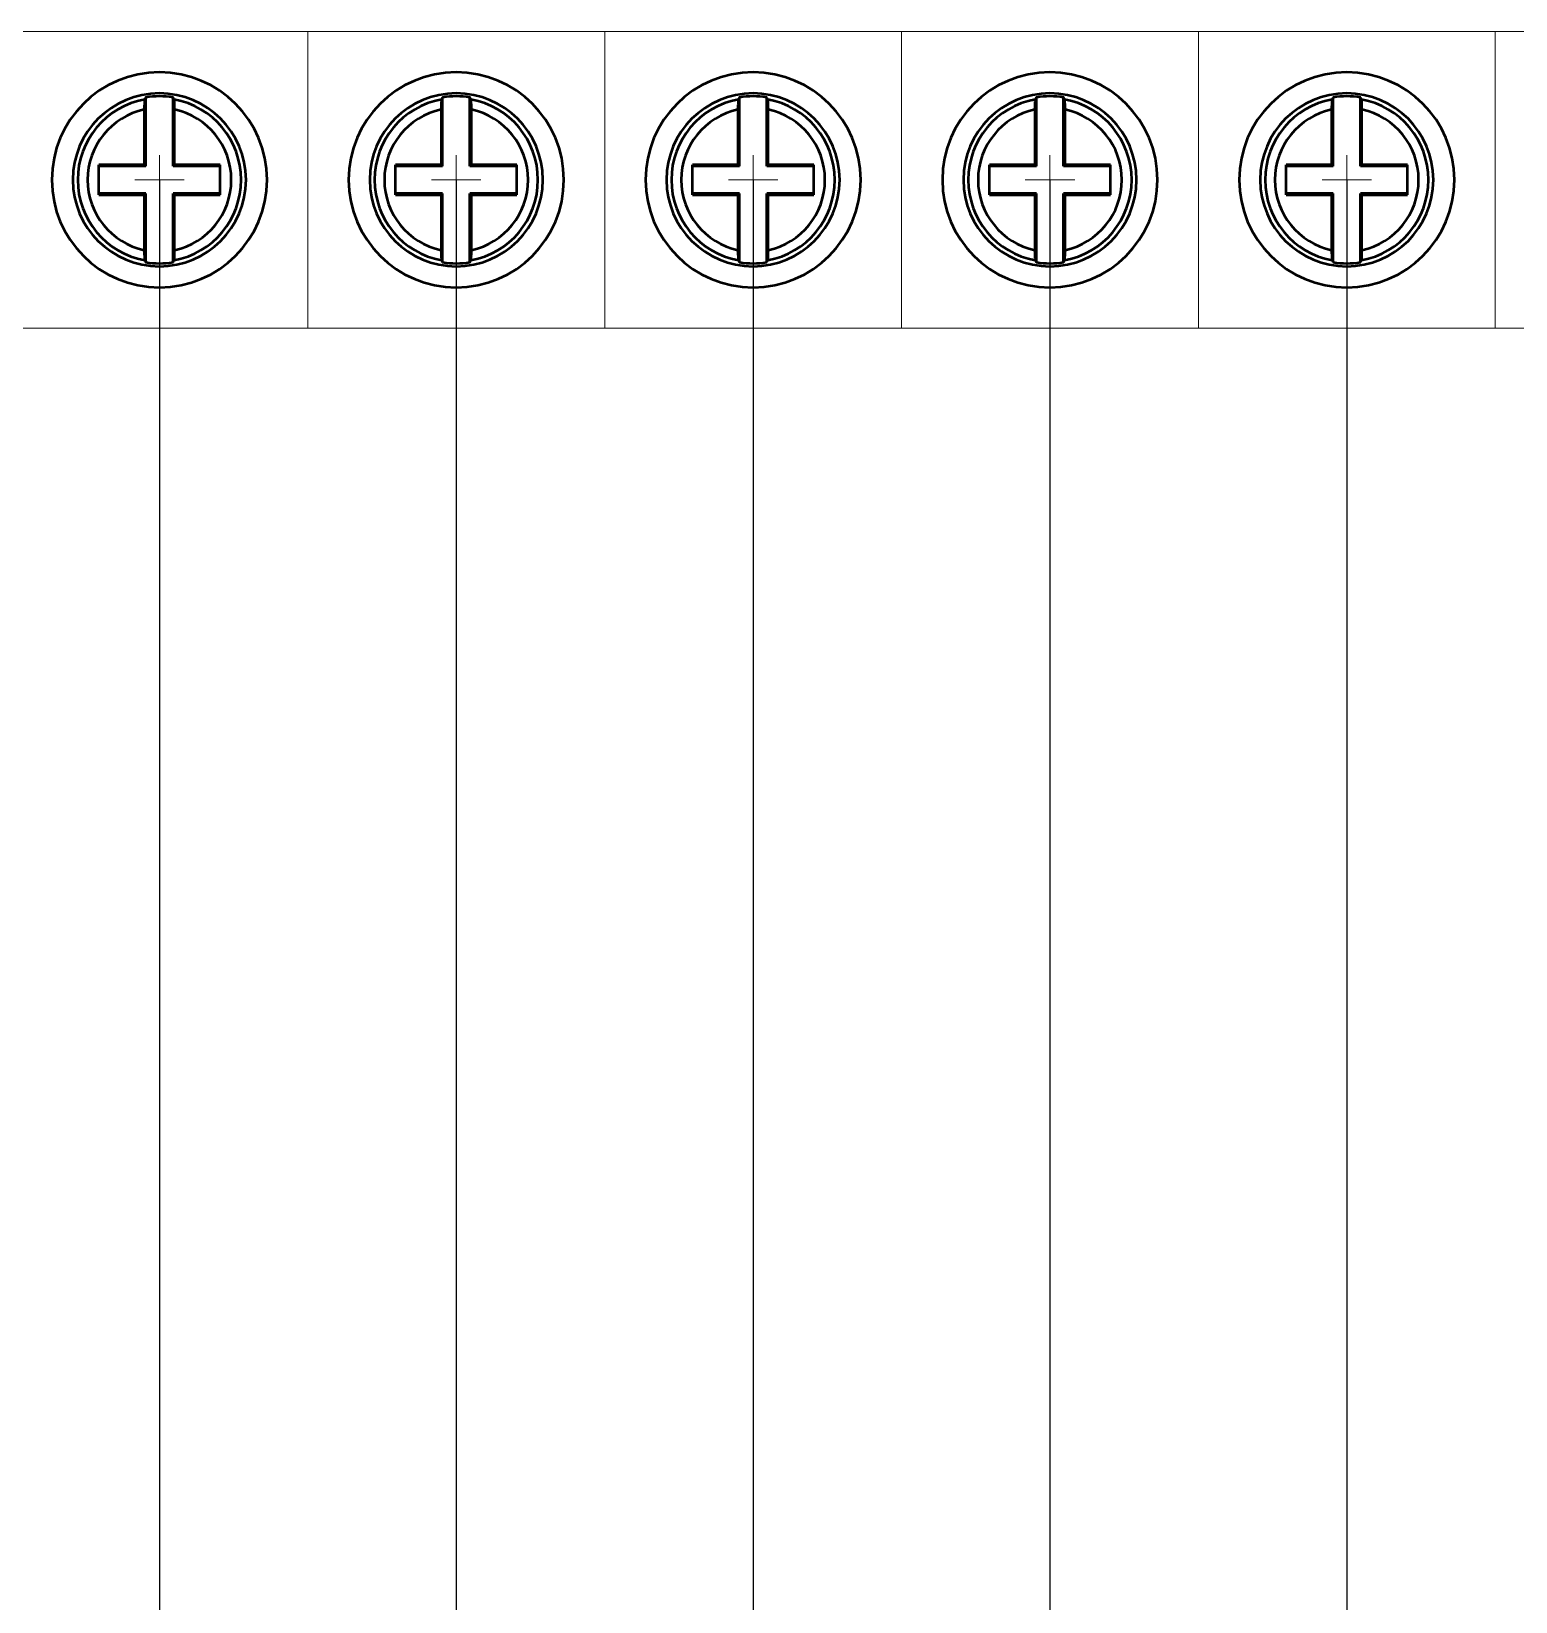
# Model space of a CAD drawing. Extents: x -1351 to 773, y -193 to 951.
# Drawn here: x 113.4 to 173.4, y -126.4 to -63 of the extents above; entities that cross this region are included whole.
import ezdxf

# ---------------------------------------------------------------- set-up
doc = ezdxf.new("R2010")
doc.units = 0
doc.header["$LTSCALE"] = 10
doc.header["$MEASUREMENT"] = 0
doc.layers.get('0').update_dxf_attribs({"linetype": 'CONTINUOUS'})
doc.layers.add('10000_FRONT', color=7, linetype='CONTINUOUS')
doc.layers.add('器件名称', color=7, linetype='CONTINUOUS')

msp = doc.modelspace()

# ---------------------------------------------------------------- linework, layer by layer
at = {"lineweight": 0}
for p, q in [((118.61, -68.976), (118.61, -67.976)), ((118.61, -67.976), (118.61, -69.976)), ((130.61, -68.976), (130.61, -67.976)), ((130.61, -67.976), (130.61, -69.976)), ((142.61, -68.976), (142.61, -67.976)), ((142.61, -67.976), (142.61, -69.976)), ((154.61, -68.976), (154.61, -67.976)), ((154.61, -67.976), (154.61, -69.976)), ((166.61, -68.976), (166.61, -67.976)), ((166.61, -67.976), (166.61, -69.976)), ((166.61, -68.976), (166.61, -67.976)), ((166.61, -67.976), (166.61, -69.976)), ((117.61, -68.976), (119.61, -68.976)), ((129.61, -68.976), (131.61, -68.976)), ((141.61, -68.976), (143.61, -68.976)), ((153.61, -68.976), (155.61, -68.976)), ((165.61, -68.976), (167.61, -68.976)), ((165.61, -68.976), (167.61, -68.976))]:
    msp.add_line(p, q, dxfattribs=at)
for points in [[(112.61, -74.976), (124.61, -74.976), (124.61, -62.976), (112.61, -62.976)], [(124.61, -74.976), (136.61, -74.976), (136.61, -62.976), (124.61, -62.976)], [(136.61, -74.976), (148.61, -74.976), (148.61, -62.976), (136.61, -62.976)], [(148.61, -74.976), (160.61, -74.976), (160.61, -62.976), (148.61, -62.976)], [(160.61, -74.976), (172.61, -74.976), (172.61, -62.976), (160.61, -62.976)], [(160.61, -74.976), (172.61, -74.976), (172.61, -62.976), (160.61, -62.976)], [(172.61, -74.976), (184.61, -74.976), (184.61, -62.976), (172.61, -62.976)]]:
    msp.add_lwpolyline(points, close=True, dxfattribs=at)
at = {"layer": '10000_FRONT', "color": 7, "linetype": 'Continuous', "lineweight": 50}
for p, q in [((117.998, -66.01), (117.997, -66.041)), ((117.999, -65.953), (117.998, -65.981)), ((117.998, -65.981), (117.998, -66.01)), ((118, -65.925), (117.999, -65.953)), ((118.001, -65.897), (118, -65.925)), ((118.002, -65.872), (118.001, -65.897)), ((118.003, -65.848), (118.002, -65.872)), ((118.004, -65.827), (118.003, -65.848)), ((118.005, -65.807), (118.004, -65.827)), ((118.007, -65.788), (118.005, -65.807)), ((118.008, -65.771), (118.007, -65.788)), ((118.009, -65.758), (118.008, -65.771)), ((118.011, -65.746), (118.009, -65.758)), ((118.013, -65.737), (118.011, -65.746)), ((118.014, -65.73), (118.013, -65.737)), ((118.016, -65.725), (118.014, -65.73)), ((118.022, -65.714), (118.016, -65.725)), ((118.028, -65.702), (118.022, -65.714)), ((118.034, -65.69), (118.028, -65.702)), ((118.041, -65.679), (118.034, -65.69)), ((118.047, -65.667), (118.041, -65.679)), ((118.053, -65.655), (118.047, -65.667)), ((118.06, -65.644), (118.053, -65.655)), ((118.06, -68.426), (118.06, -65.644)), ((119.16, -68.426), (119.16, -65.644)), ((119.166, -65.655), (119.16, -65.644)), ((119.172, -65.667), (119.166, -65.655)), ((119.178, -65.679), (119.172, -65.667)), ((119.185, -65.69), (119.178, -65.679)), ((119.191, -65.702), (119.185, -65.69)), ((119.197, -65.714), (119.191, -65.702)), ((119.203, -65.725), (119.197, -65.714)), ((119.205, -65.73), (119.203, -65.725)), ((119.207, -65.737), (119.205, -65.73)), ((119.208, -65.746), (119.207, -65.737)), ((119.21, -65.758), (119.208, -65.746)), ((119.211, -65.771), (119.21, -65.758)), ((119.213, -65.788), (119.211, -65.771)), ((119.214, -65.807), (119.213, -65.788)), ((119.215, -65.827), (119.214, -65.807)), ((119.216, -65.848), (119.215, -65.827)), ((119.218, -65.872), (119.216, -65.848)), ((119.219, -65.897), (119.218, -65.872)), ((119.22, -65.925), (119.219, -65.897)), ((119.22, -65.953), (119.22, -65.925)), ((119.221, -65.981), (119.22, -65.953)), ((119.221, -66.01), (119.221, -65.981)), ((119.222, -66.041), (119.221, -66.01)), ((129.998, -66.01), (129.997, -66.041)), ((129.999, -65.953), (129.998, -65.981)), ((129.998, -65.981), (129.998, -66.01)), ((130, -65.925), (129.999, -65.953)), ((130.001, -65.897), (130, -65.925)), ((130.002, -65.872), (130.001, -65.897)), ((130.003, -65.848), (130.002, -65.872)), ((130.004, -65.827), (130.003, -65.848)), ((130.005, -65.807), (130.004, -65.827)), ((130.007, -65.788), (130.005, -65.807)), ((130.008, -65.771), (130.007, -65.788)), ((130.009, -65.758), (130.008, -65.771)), ((130.011, -65.746), (130.009, -65.758)), ((130.013, -65.737), (130.011, -65.746)), ((130.014, -65.73), (130.013, -65.737)), ((130.016, -65.725), (130.014, -65.73)), ((130.022, -65.714), (130.016, -65.725)), ((130.028, -65.702), (130.022, -65.714)), ((130.034, -65.69), (130.028, -65.702)), ((130.041, -65.679), (130.034, -65.69)), ((130.047, -65.667), (130.041, -65.679)), ((130.053, -65.655), (130.047, -65.667)), ((130.06, -65.644), (130.053, -65.655)), ((130.06, -68.426), (130.06, -65.644)), ((131.16, -68.426), (131.16, -65.644)), ((131.166, -65.655), (131.16, -65.644)), ((131.172, -65.667), (131.166, -65.655)), ((131.178, -65.679), (131.172, -65.667)), ((131.185, -65.69), (131.178, -65.679)), ((131.191, -65.702), (131.185, -65.69)), ((131.197, -65.714), (131.191, -65.702)), ((131.203, -65.725), (131.197, -65.714)), ((131.205, -65.73), (131.203, -65.725)), ((131.207, -65.737), (131.205, -65.73)), ((131.208, -65.746), (131.207, -65.737)), ((131.21, -65.758), (131.208, -65.746)), ((131.211, -65.771), (131.21, -65.758)), ((131.213, -65.788), (131.211, -65.771)), ((131.214, -65.807), (131.213, -65.788)), ((131.215, -65.827), (131.214, -65.807)), ((131.216, -65.848), (131.215, -65.827)), ((131.218, -65.872), (131.216, -65.848)), ((131.219, -65.897), (131.218, -65.872)), ((131.22, -65.925), (131.219, -65.897)), ((131.22, -65.953), (131.22, -65.925)), ((131.221, -65.981), (131.22, -65.953)), ((131.221, -66.01), (131.221, -65.981)), ((131.222, -66.041), (131.221, -66.01)), ((141.998, -66.01), (141.997, -66.041)), ((141.999, -65.953), (141.998, -65.981)), ((141.998, -65.981), (141.998, -66.01)), ((142, -65.925), (141.999, -65.953)), ((142.001, -65.897), (142, -65.925)), ((142.002, -65.872), (142.001, -65.897)), ((142.003, -65.848), (142.002, -65.872)), ((142.004, -65.827), (142.003, -65.848)), ((142.005, -65.807), (142.004, -65.827)), ((142.007, -65.788), (142.005, -65.807)), ((142.008, -65.771), (142.007, -65.788)), ((142.009, -65.758), (142.008, -65.771)), ((142.011, -65.746), (142.009, -65.758)), ((142.013, -65.737), (142.011, -65.746)), ((142.014, -65.73), (142.013, -65.737)), ((142.016, -65.725), (142.014, -65.73)), ((142.022, -65.714), (142.016, -65.725)), ((142.028, -65.702), (142.022, -65.714)), ((142.034, -65.69), (142.028, -65.702)), ((142.041, -65.679), (142.034, -65.69)), ((142.047, -65.667), (142.041, -65.679)), ((142.053, -65.655), (142.047, -65.667)), ((142.06, -65.644), (142.053, -65.655)), ((142.06, -68.426), (142.06, -65.644)), ((143.16, -68.426), (143.16, -65.644)), ((143.166, -65.655), (143.16, -65.644)), ((143.172, -65.667), (143.166, -65.655)), ((143.178, -65.679), (143.172, -65.667)), ((143.185, -65.69), (143.178, -65.679)), ((143.191, -65.702), (143.185, -65.69)), ((143.197, -65.714), (143.191, -65.702)), ((143.203, -65.725), (143.197, -65.714)), ((143.205, -65.73), (143.203, -65.725)), ((143.207, -65.737), (143.205, -65.73)), ((143.208, -65.746), (143.207, -65.737)), ((143.21, -65.758), (143.208, -65.746)), ((143.211, -65.771), (143.21, -65.758)), ((143.213, -65.788), (143.211, -65.771)), ((143.214, -65.807), (143.213, -65.788)), ((143.215, -65.827), (143.214, -65.807)), ((143.216, -65.848), (143.215, -65.827)), ((143.218, -65.872), (143.216, -65.848)), ((143.219, -65.897), (143.218, -65.872)), ((143.22, -65.925), (143.219, -65.897)), ((143.22, -65.953), (143.22, -65.925)), ((143.221, -65.981), (143.22, -65.953)), ((143.221, -66.01), (143.221, -65.981)), ((143.222, -66.041), (143.221, -66.01)), ((153.998, -66.01), (153.997, -66.041)), ((153.999, -65.953), (153.998, -65.981)), ((153.998, -65.981), (153.998, -66.01)), ((154, -65.925), (153.999, -65.953)), ((154.001, -65.897), (154, -65.925)), ((154.002, -65.872), (154.001, -65.897)), ((154.003, -65.848), (154.002, -65.872)), ((154.004, -65.827), (154.003, -65.848)), ((154.005, -65.807), (154.004, -65.827)), ((154.007, -65.788), (154.005, -65.807)), ((154.008, -65.771), (154.007, -65.788)), ((154.009, -65.758), (154.008, -65.771)), ((154.011, -65.746), (154.009, -65.758)), ((154.013, -65.737), (154.011, -65.746)), ((154.014, -65.73), (154.013, -65.737)), ((154.016, -65.725), (154.014, -65.73)), ((154.022, -65.714), (154.016, -65.725)), ((154.028, -65.702), (154.022, -65.714)), ((154.034, -65.69), (154.028, -65.702)), ((154.041, -65.679), (154.034, -65.69)), ((154.047, -65.667), (154.041, -65.679)), ((154.053, -65.655), (154.047, -65.667)), ((154.06, -65.644), (154.053, -65.655)), ((154.06, -68.426), (154.06, -65.644)), ((155.16, -68.426), (155.16, -65.644)), ((155.166, -65.655), (155.16, -65.644)), ((155.172, -65.667), (155.166, -65.655)), ((155.178, -65.679), (155.172, -65.667)), ((155.185, -65.69), (155.178, -65.679)), ((155.191, -65.702), (155.185, -65.69)), ((155.197, -65.714), (155.191, -65.702)), ((155.203, -65.725), (155.197, -65.714)), ((155.205, -65.73), (155.203, -65.725)), ((155.207, -65.737), (155.205, -65.73)), ((155.208, -65.746), (155.207, -65.737)), ((155.21, -65.758), (155.208, -65.746)), ((155.211, -65.771), (155.21, -65.758)), ((155.213, -65.788), (155.211, -65.771)), ((155.214, -65.807), (155.213, -65.788)), ((155.215, -65.827), (155.214, -65.807)), ((155.216, -65.848), (155.215, -65.827)), ((155.218, -65.872), (155.216, -65.848)), ((155.219, -65.897), (155.218, -65.872)), ((155.22, -65.925), (155.219, -65.897)), ((155.22, -65.953), (155.22, -65.925)), ((155.221, -65.981), (155.22, -65.953)), ((155.221, -66.01), (155.221, -65.981)), ((155.222, -66.041), (155.221, -66.01)), ((165.998, -66.01), (165.997, -66.041)), ((165.998, -66.01), (165.997, -66.041)), ((165.999, -65.953), (165.998, -65.981)), ((165.999, -65.953), (165.998, -65.981)), ((165.998, -65.981), (165.998, -66.01)), ((165.998, -65.981), (165.998, -66.01)), ((166, -65.925), (165.999, -65.953)), ((166, -65.925), (165.999, -65.953)), ((166.001, -65.897), (166, -65.925)), ((166.001, -65.897), (166, -65.925)), ((166.002, -65.872), (166.001, -65.897)), ((166.002, -65.872), (166.001, -65.897)), ((166.003, -65.848), (166.002, -65.872)), ((166.003, -65.848), (166.002, -65.872)), ((166.004, -65.827), (166.003, -65.848)), ((166.004, -65.827), (166.003, -65.848)), ((166.005, -65.807), (166.004, -65.827)), ((166.005, -65.807), (166.004, -65.827)), ((166.007, -65.788), (166.005, -65.807)), ((166.007, -65.788), (166.005, -65.807)), ((166.008, -65.771), (166.007, -65.788)), ((166.008, -65.771), (166.007, -65.788)), ((166.009, -65.758), (166.008, -65.771)), ((166.009, -65.758), (166.008, -65.771)), ((166.011, -65.746), (166.009, -65.758)), ((166.011, -65.746), (166.009, -65.758)), ((166.013, -65.737), (166.011, -65.746)), ((166.013, -65.737), (166.011, -65.746)), ((166.014, -65.73), (166.013, -65.737)), ((166.014, -65.73), (166.013, -65.737)), ((166.016, -65.725), (166.014, -65.73)), ((166.016, -65.725), (166.014, -65.73)), ((166.022, -65.714), (166.016, -65.725)), ((166.022, -65.714), (166.016, -65.725)), ((166.028, -65.702), (166.022, -65.714)), ((166.028, -65.702), (166.022, -65.714)), ((166.034, -65.69), (166.028, -65.702)), ((166.034, -65.69), (166.028, -65.702)), ((166.041, -65.679), (166.034, -65.69)), ((166.041, -65.679), (166.034, -65.69)), ((166.047, -65.667), (166.041, -65.679)), ((166.047, -65.667), (166.041, -65.679)), ((166.053, -65.655), (166.047, -65.667)), ((166.053, -65.655), (166.047, -65.667)), ((166.06, -65.644), (166.053, -65.655)), ((166.06, -65.644), (166.053, -65.655)), ((166.06, -68.426), (166.06, -65.644)), ((166.06, -68.426), (166.06, -65.644)), ((167.16, -68.426), (167.16, -65.644)), ((167.166, -65.655), (167.16, -65.644)), ((167.16, -68.426), (167.16, -65.644)), ((167.166, -65.655), (167.16, -65.644)), ((167.172, -65.667), (167.166, -65.655)), ((167.172, -65.667), (167.166, -65.655)), ((167.178, -65.679), (167.172, -65.667)), ((167.178, -65.679), (167.172, -65.667)), ((167.185, -65.69), (167.178, -65.679)), ((167.185, -65.69), (167.178, -65.679)), ((167.191, -65.702), (167.185, -65.69)), ((167.191, -65.702), (167.185, -65.69)), ((167.197, -65.714), (167.191, -65.702)), ((167.197, -65.714), (167.191, -65.702)), ((167.203, -65.725), (167.197, -65.714)), ((167.203, -65.725), (167.197, -65.714)), ((167.205, -65.73), (167.203, -65.725)), ((167.205, -65.73), (167.203, -65.725)), ((167.207, -65.737), (167.205, -65.73)), ((167.207, -65.737), (167.205, -65.73)), ((167.208, -65.746), (167.207, -65.737)), ((167.208, -65.746), (167.207, -65.737)), ((167.21, -65.758), (167.208, -65.746)), ((167.21, -65.758), (167.208, -65.746)), ((167.211, -65.771), (167.21, -65.758)), ((167.211, -65.771), (167.21, -65.758)), ((167.213, -65.788), (167.211, -65.771)), ((167.213, -65.788), (167.211, -65.771)), ((167.214, -65.807), (167.213, -65.788)), ((167.214, -65.807), (167.213, -65.788)), ((167.215, -65.827), (167.214, -65.807)), ((167.215, -65.827), (167.214, -65.807)), ((167.216, -65.848), (167.215, -65.827)), ((167.216, -65.848), (167.215, -65.827)), ((167.218, -65.872), (167.216, -65.848)), ((167.218, -65.872), (167.216, -65.848)), ((167.219, -65.897), (167.218, -65.872)), ((167.219, -65.897), (167.218, -65.872)), ((167.22, -65.925), (167.219, -65.897)), ((167.22, -65.925), (167.219, -65.897)), ((167.22, -65.953), (167.22, -65.925)), ((167.22, -65.953), (167.22, -65.925)), ((167.221, -65.981), (167.22, -65.953)), ((167.221, -65.981), (167.22, -65.953)), ((167.221, -66.01), (167.221, -65.981)), ((167.221, -66.01), (167.221, -65.981)), ((167.222, -66.041), (167.221, -66.01)), ((167.222, -66.041), (167.221, -66.01)), ((117.997, -66.041), (117.997, -66.073)), ((117.997, -66.073), (117.997, -66.105)), ((117.997, -66.105), (117.997, -66.135)), ((117.997, -66.135), (117.997, -68.363)), ((119.222, -66.073), (119.222, -66.041)), ((119.222, -66.105), (119.222, -66.073)), ((119.222, -66.135), (119.222, -66.105)), ((119.222, -68.363), (119.222, -66.135)), ((129.997, -66.041), (129.997, -66.073)), ((129.997, -66.073), (129.997, -66.105)), ((129.997, -66.105), (129.997, -66.135)), ((129.997, -66.135), (129.997, -68.363)), ((131.222, -66.073), (131.222, -66.041)), ((131.222, -66.105), (131.222, -66.073)), ((131.222, -66.135), (131.222, -66.105)), ((131.222, -68.363), (131.222, -66.135)), ((141.997, -66.041), (141.997, -66.073)), ((141.997, -66.073), (141.997, -66.105)), ((141.997, -66.105), (141.997, -66.135)), ((141.997, -66.135), (141.997, -68.363)), ((143.222, -66.073), (143.222, -66.041)), ((143.222, -66.105), (143.222, -66.073)), ((143.222, -66.135), (143.222, -66.105)), ((143.222, -68.363), (143.222, -66.135)), ((153.997, -66.041), (153.997, -66.073)), ((153.997, -66.073), (153.997, -66.105)), ((153.997, -66.105), (153.997, -66.135)), ((153.997, -66.135), (153.997, -68.363)), ((155.222, -66.073), (155.222, -66.041)), ((155.222, -66.105), (155.222, -66.073)), ((155.222, -66.135), (155.222, -66.105)), ((155.222, -68.363), (155.222, -66.135)), ((165.997, -66.041), (165.997, -66.073)), ((165.997, -66.041), (165.997, -66.073)), ((165.997, -66.073), (165.997, -66.105)), ((165.997, -66.073), (165.997, -66.105)), ((165.997, -66.105), (165.997, -66.135)), ((165.997, -66.105), (165.997, -66.135)), ((165.997, -66.135), (165.997, -68.363)), ((165.997, -66.135), (165.997, -68.363)), ((167.222, -66.073), (167.222, -66.041)), ((167.222, -66.073), (167.222, -66.041)), ((167.222, -66.105), (167.222, -66.073)), ((167.222, -66.105), (167.222, -66.073)), ((167.222, -66.135), (167.222, -66.105)), ((167.222, -66.135), (167.222, -66.105)), ((167.222, -68.363), (167.222, -66.135)), ((167.222, -68.363), (167.222, -66.135)), ((117.997, -68.363), (116.16, -68.363)), ((116.16, -69.589), (116.16, -68.363)), ((118.06, -68.426), (116.16, -68.426)), ((117.997, -68.363), (118.06, -68.426)), ((119.16, -68.426), (119.222, -68.363)), ((121.06, -68.426), (119.16, -68.426)), ((121.06, -68.363), (119.222, -68.363)), ((121.06, -69.589), (121.06, -68.363)), ((129.997, -68.363), (128.16, -68.363)), ((128.16, -69.589), (128.16, -68.363)), ((130.06, -68.426), (128.16, -68.426)), ((129.997, -68.363), (130.06, -68.426)), ((131.16, -68.426), (131.222, -68.363)), ((133.06, -68.426), (131.16, -68.426)), ((133.06, -68.363), (131.222, -68.363)), ((133.06, -69.589), (133.06, -68.363)), ((141.997, -68.363), (140.16, -68.363)), ((140.16, -69.589), (140.16, -68.363)), ((142.06, -68.426), (140.16, -68.426)), ((141.997, -68.363), (142.06, -68.426)), ((143.16, -68.426), (143.222, -68.363)), ((145.06, -68.426), (143.16, -68.426)), ((145.06, -68.363), (143.222, -68.363)), ((145.06, -69.589), (145.06, -68.363)), ((153.997, -68.363), (152.16, -68.363)), ((152.16, -69.589), (152.16, -68.363)), ((154.06, -68.426), (152.16, -68.426)), ((153.997, -68.363), (154.06, -68.426)), ((155.16, -68.426), (155.222, -68.363)), ((157.06, -68.426), (155.16, -68.426)), ((157.06, -68.363), (155.222, -68.363)), ((157.06, -69.589), (157.06, -68.363)), ((165.997, -68.363), (164.16, -68.363)), ((164.16, -69.589), (164.16, -68.363)), ((165.997, -68.363), (164.16, -68.363)), ((164.16, -69.589), (164.16, -68.363)), ((166.06, -68.426), (164.16, -68.426)), ((166.06, -68.426), (164.16, -68.426)), ((165.997, -68.363), (166.06, -68.426)), ((165.997, -68.363), (166.06, -68.426)), ((167.16, -68.426), (167.222, -68.363)), ((167.16, -68.426), (167.222, -68.363)), ((169.06, -68.426), (167.16, -68.426)), ((169.06, -68.426), (167.16, -68.426)), ((169.06, -68.363), (167.222, -68.363)), ((169.06, -68.363), (167.222, -68.363)), ((169.06, -69.589), (169.06, -68.363)), ((169.06, -69.589), (169.06, -68.363)), ((118.06, -69.526), (116.16, -69.526)), ((116.16, -69.589), (117.997, -69.589)), ((118.06, -69.526), (117.997, -69.589)), ((117.997, -69.589), (117.997, -71.817)), ((118.06, -72.309), (118.06, -69.526)), ((119.222, -69.589), (119.16, -69.526)), ((121.06, -69.526), (119.16, -69.526)), ((119.16, -72.309), (119.16, -69.526)), ((119.222, -69.589), (121.06, -69.589)), ((119.222, -71.817), (119.222, -69.589)), ((130.06, -69.526), (128.16, -69.526)), ((128.16, -69.589), (129.997, -69.589)), ((130.06, -69.526), (129.997, -69.589)), ((129.997, -69.589), (129.997, -71.817)), ((130.06, -72.309), (130.06, -69.526)), ((131.222, -69.589), (131.16, -69.526)), ((133.06, -69.526), (131.16, -69.526)), ((131.16, -72.309), (131.16, -69.526)), ((131.222, -69.589), (133.06, -69.589)), ((131.222, -71.817), (131.222, -69.589)), ((142.06, -69.526), (140.16, -69.526)), ((140.16, -69.589), (141.997, -69.589)), ((142.06, -69.526), (141.997, -69.589)), ((141.997, -69.589), (141.997, -71.817)), ((142.06, -72.309), (142.06, -69.526)), ((143.222, -69.589), (143.16, -69.526)), ((145.06, -69.526), (143.16, -69.526)), ((143.16, -72.309), (143.16, -69.526)), ((143.222, -69.589), (145.06, -69.589)), ((143.222, -71.817), (143.222, -69.589)), ((154.06, -69.526), (152.16, -69.526)), ((152.16, -69.589), (153.997, -69.589)), ((154.06, -69.526), (153.997, -69.589)), ((153.997, -69.589), (153.997, -71.817)), ((154.06, -72.309), (154.06, -69.526)), ((155.222, -69.589), (155.16, -69.526)), ((157.06, -69.526), (155.16, -69.526)), ((155.16, -72.309), (155.16, -69.526)), ((155.222, -69.589), (157.06, -69.589)), ((155.222, -71.817), (155.222, -69.589)), ((166.06, -69.526), (164.16, -69.526)), ((166.06, -69.526), (164.16, -69.526)), ((164.16, -69.589), (165.997, -69.589)), ((164.16, -69.589), (165.997, -69.589)), ((166.06, -69.526), (165.997, -69.589)), ((166.06, -69.526), (165.997, -69.589)), ((165.997, -69.589), (165.997, -71.817)), ((165.997, -69.589), (165.997, -71.817)), ((166.06, -72.309), (166.06, -69.526)), ((166.06, -72.309), (166.06, -69.526)), ((167.222, -69.589), (167.16, -69.526)), ((169.06, -69.526), (167.16, -69.526)), ((167.16, -72.309), (167.16, -69.526)), ((167.222, -69.589), (167.16, -69.526)), ((169.06, -69.526), (167.16, -69.526)), ((167.16, -72.309), (167.16, -69.526)), ((167.222, -69.589), (169.06, -69.589)), ((167.222, -71.817), (167.222, -69.589)), ((167.222, -69.589), (169.06, -69.589)), ((167.222, -71.817), (167.222, -69.589)), ((117.997, -71.817), (117.997, -71.847)), ((117.997, -71.847), (117.997, -71.879)), ((117.997, -71.879), (117.997, -71.911)), ((117.997, -71.911), (117.998, -71.942)), ((117.998, -71.942), (117.998, -71.971)), ((117.998, -71.971), (117.999, -71.999)), ((117.999, -71.999), (118, -72.028)), ((118, -72.028), (118.001, -72.055)), ((118.001, -72.055), (118.002, -72.081)), ((118.002, -72.081), (118.003, -72.104)), ((118.003, -72.104), (118.004, -72.125)), ((118.004, -72.125), (118.005, -72.146)), ((118.005, -72.146), (118.007, -72.164)), ((118.007, -72.164), (118.008, -72.181)), ((118.008, -72.181), (118.009, -72.194)), ((118.009, -72.194), (118.011, -72.206)), ((118.011, -72.206), (118.013, -72.215)), ((118.013, -72.215), (118.014, -72.222)), ((118.014, -72.222), (118.016, -72.227)), ((118.016, -72.227), (118.022, -72.238)), ((118.022, -72.238), (118.028, -72.25)), ((118.028, -72.25), (118.034, -72.262)), ((118.034, -72.262), (118.041, -72.273)), ((118.041, -72.273), (118.047, -72.285)), ((118.047, -72.285), (118.053, -72.297)), ((118.053, -72.297), (118.06, -72.309)), ((119.16, -72.309), (119.166, -72.297)), ((119.166, -72.297), (119.172, -72.285)), ((119.172, -72.285), (119.178, -72.273)), ((119.178, -72.273), (119.185, -72.262)), ((119.185, -72.262), (119.191, -72.25)), ((119.191, -72.25), (119.197, -72.238)), ((119.197, -72.238), (119.203, -72.227)), ((119.203, -72.227), (119.205, -72.222)), ((119.205, -72.222), (119.207, -72.215)), ((119.207, -72.215), (119.208, -72.206)), ((119.208, -72.206), (119.21, -72.194)), ((119.21, -72.194), (119.211, -72.181)), ((119.211, -72.181), (119.213, -72.164)), ((119.213, -72.164), (119.214, -72.146)), ((119.214, -72.146), (119.215, -72.125)), ((119.215, -72.125), (119.216, -72.104)), ((119.216, -72.104), (119.218, -72.081)), ((119.218, -72.081), (119.219, -72.055)), ((119.219, -72.055), (119.22, -72.028)), ((119.22, -71.999), (119.221, -71.971)), ((119.22, -72.028), (119.22, -71.999)), ((119.221, -71.942), (119.222, -71.911)), ((119.221, -71.971), (119.221, -71.942)), ((119.222, -71.847), (119.222, -71.817)), ((119.222, -71.879), (119.222, -71.847)), ((119.222, -71.911), (119.222, -71.879)), ((129.997, -71.817), (129.997, -71.847)), ((129.997, -71.847), (129.997, -71.879)), ((129.997, -71.879), (129.997, -71.911)), ((129.997, -71.911), (129.998, -71.942)), ((129.998, -71.942), (129.998, -71.971)), ((129.998, -71.971), (129.999, -71.999)), ((129.999, -71.999), (130, -72.028)), ((130, -72.028), (130.001, -72.055)), ((130.001, -72.055), (130.002, -72.081)), ((130.002, -72.081), (130.003, -72.104)), ((130.003, -72.104), (130.004, -72.125)), ((130.004, -72.125), (130.005, -72.146)), ((130.005, -72.146), (130.007, -72.164)), ((130.007, -72.164), (130.008, -72.181)), ((130.008, -72.181), (130.009, -72.194)), ((130.009, -72.194), (130.011, -72.206)), ((130.011, -72.206), (130.013, -72.215)), ((130.013, -72.215), (130.014, -72.222)), ((130.014, -72.222), (130.016, -72.227)), ((130.016, -72.227), (130.022, -72.238)), ((130.022, -72.238), (130.028, -72.25)), ((130.028, -72.25), (130.034, -72.262)), ((130.034, -72.262), (130.041, -72.273)), ((130.041, -72.273), (130.047, -72.285)), ((130.047, -72.285), (130.053, -72.297)), ((130.053, -72.297), (130.06, -72.309)), ((131.16, -72.309), (131.166, -72.297)), ((131.166, -72.297), (131.172, -72.285)), ((131.172, -72.285), (131.178, -72.273)), ((131.178, -72.273), (131.185, -72.262)), ((131.185, -72.262), (131.191, -72.25)), ((131.191, -72.25), (131.197, -72.238)), ((131.197, -72.238), (131.203, -72.227)), ((131.203, -72.227), (131.205, -72.222)), ((131.205, -72.222), (131.207, -72.215)), ((131.207, -72.215), (131.208, -72.206)), ((131.208, -72.206), (131.21, -72.194)), ((131.21, -72.194), (131.211, -72.181)), ((131.211, -72.181), (131.213, -72.164)), ((131.213, -72.164), (131.214, -72.146)), ((131.214, -72.146), (131.215, -72.125)), ((131.215, -72.125), (131.216, -72.104)), ((131.216, -72.104), (131.218, -72.081)), ((131.218, -72.081), (131.219, -72.055)), ((131.219, -72.055), (131.22, -72.028)), ((131.22, -71.999), (131.221, -71.971)), ((131.22, -72.028), (131.22, -71.999)), ((131.221, -71.942), (131.222, -71.911)), ((131.221, -71.971), (131.221, -71.942)), ((131.222, -71.847), (131.222, -71.817)), ((131.222, -71.879), (131.222, -71.847)), ((131.222, -71.911), (131.222, -71.879)), ((141.997, -71.817), (141.997, -71.847)), ((141.997, -71.847), (141.997, -71.879)), ((141.997, -71.879), (141.997, -71.911)), ((141.997, -71.911), (141.998, -71.942)), ((141.998, -71.942), (141.998, -71.971)), ((141.998, -71.971), (141.999, -71.999)), ((141.999, -71.999), (142, -72.028)), ((142, -72.028), (142.001, -72.055)), ((142.001, -72.055), (142.002, -72.081)), ((142.002, -72.081), (142.003, -72.104)), ((142.003, -72.104), (142.004, -72.125)), ((142.004, -72.125), (142.005, -72.146)), ((142.005, -72.146), (142.007, -72.164)), ((142.007, -72.164), (142.008, -72.181)), ((142.008, -72.181), (142.009, -72.194)), ((142.009, -72.194), (142.011, -72.206)), ((142.011, -72.206), (142.013, -72.215)), ((142.013, -72.215), (142.014, -72.222)), ((142.014, -72.222), (142.016, -72.227)), ((142.016, -72.227), (142.022, -72.238)), ((142.022, -72.238), (142.028, -72.25)), ((142.028, -72.25), (142.034, -72.262)), ((142.034, -72.262), (142.041, -72.273)), ((142.041, -72.273), (142.047, -72.285)), ((142.047, -72.285), (142.053, -72.297)), ((142.053, -72.297), (142.06, -72.309)), ((143.16, -72.309), (143.166, -72.297)), ((143.166, -72.297), (143.172, -72.285)), ((143.172, -72.285), (143.178, -72.273)), ((143.178, -72.273), (143.185, -72.262)), ((143.185, -72.262), (143.191, -72.25)), ((143.191, -72.25), (143.197, -72.238)), ((143.197, -72.238), (143.203, -72.227)), ((143.203, -72.227), (143.205, -72.222)), ((143.205, -72.222), (143.207, -72.215)), ((143.207, -72.215), (143.208, -72.206)), ((143.208, -72.206), (143.21, -72.194)), ((143.21, -72.194), (143.211, -72.181)), ((143.211, -72.181), (143.213, -72.164)), ((143.213, -72.164), (143.214, -72.146)), ((143.214, -72.146), (143.215, -72.125)), ((143.215, -72.125), (143.216, -72.104)), ((143.216, -72.104), (143.218, -72.081)), ((143.218, -72.081), (143.219, -72.055)), ((143.219, -72.055), (143.22, -72.028)), ((143.22, -71.999), (143.221, -71.971)), ((143.22, -72.028), (143.22, -71.999)), ((143.221, -71.942), (143.222, -71.911)), ((143.221, -71.971), (143.221, -71.942)), ((143.222, -71.847), (143.222, -71.817)), ((143.222, -71.879), (143.222, -71.847)), ((143.222, -71.911), (143.222, -71.879)), ((153.997, -71.817), (153.997, -71.847)), ((153.997, -71.847), (153.997, -71.879)), ((153.997, -71.879), (153.997, -71.911)), ((153.997, -71.911), (153.998, -71.942)), ((153.998, -71.942), (153.998, -71.971)), ((153.998, -71.971), (153.999, -71.999)), ((153.999, -71.999), (154, -72.028)), ((154, -72.028), (154.001, -72.055)), ((154.001, -72.055), (154.002, -72.081)), ((154.002, -72.081), (154.003, -72.104)), ((154.003, -72.104), (154.004, -72.125)), ((154.004, -72.125), (154.005, -72.146)), ((154.005, -72.146), (154.007, -72.164)), ((154.007, -72.164), (154.008, -72.181)), ((154.008, -72.181), (154.009, -72.194)), ((154.009, -72.194), (154.011, -72.206)), ((154.011, -72.206), (154.013, -72.215)), ((154.013, -72.215), (154.014, -72.222)), ((154.014, -72.222), (154.016, -72.227)), ((154.016, -72.227), (154.022, -72.238)), ((154.022, -72.238), (154.028, -72.25)), ((154.028, -72.25), (154.034, -72.262)), ((154.034, -72.262), (154.041, -72.273)), ((154.041, -72.273), (154.047, -72.285)), ((154.047, -72.285), (154.053, -72.297)), ((154.053, -72.297), (154.06, -72.309)), ((155.16, -72.309), (155.166, -72.297)), ((155.166, -72.297), (155.172, -72.285)), ((155.172, -72.285), (155.178, -72.273)), ((155.178, -72.273), (155.185, -72.262)), ((155.185, -72.262), (155.191, -72.25)), ((155.191, -72.25), (155.197, -72.238)), ((155.197, -72.238), (155.203, -72.227)), ((155.203, -72.227), (155.205, -72.222)), ((155.205, -72.222), (155.207, -72.215)), ((155.207, -72.215), (155.208, -72.206)), ((155.208, -72.206), (155.21, -72.194)), ((155.21, -72.194), (155.211, -72.181)), ((155.211, -72.181), (155.213, -72.164)), ((155.213, -72.164), (155.214, -72.146)), ((155.214, -72.146), (155.215, -72.125)), ((155.215, -72.125), (155.216, -72.104)), ((155.216, -72.104), (155.218, -72.081)), ((155.218, -72.081), (155.219, -72.055)), ((155.219, -72.055), (155.22, -72.028)), ((155.22, -71.999), (155.221, -71.971)), ((155.22, -72.028), (155.22, -71.999)), ((155.221, -71.942), (155.222, -71.911)), ((155.221, -71.971), (155.221, -71.942)), ((155.222, -71.847), (155.222, -71.817)), ((155.222, -71.879), (155.222, -71.847)), ((155.222, -71.911), (155.222, -71.879)), ((165.997, -71.817), (165.997, -71.847)), ((165.997, -71.817), (165.997, -71.847)), ((165.997, -71.847), (165.997, -71.879)), ((165.997, -71.847), (165.997, -71.879)), ((165.997, -71.879), (165.997, -71.911)), ((165.997, -71.879), (165.997, -71.911)), ((165.997, -71.911), (165.998, -71.942)), ((165.997, -71.911), (165.998, -71.942)), ((165.998, -71.942), (165.998, -71.971)), ((165.998, -71.942), (165.998, -71.971)), ((165.998, -71.971), (165.999, -71.999)), ((165.998, -71.971), (165.999, -71.999)), ((165.999, -71.999), (166, -72.028)), ((165.999, -71.999), (166, -72.028)), ((166, -72.028), (166.001, -72.055)), ((166, -72.028), (166.001, -72.055)), ((166.001, -72.055), (166.002, -72.081)), ((166.001, -72.055), (166.002, -72.081)), ((166.002, -72.081), (166.003, -72.104)), ((166.002, -72.081), (166.003, -72.104)), ((166.003, -72.104), (166.004, -72.125)), ((166.003, -72.104), (166.004, -72.125)), ((166.004, -72.125), (166.005, -72.146)), ((166.004, -72.125), (166.005, -72.146)), ((166.005, -72.146), (166.007, -72.164)), ((166.005, -72.146), (166.007, -72.164)), ((166.007, -72.164), (166.008, -72.181)), ((166.007, -72.164), (166.008, -72.181)), ((166.008, -72.181), (166.009, -72.194)), ((166.008, -72.181), (166.009, -72.194)), ((166.009, -72.194), (166.011, -72.206)), ((166.009, -72.194), (166.011, -72.206)), ((166.011, -72.206), (166.013, -72.215)), ((166.011, -72.206), (166.013, -72.215)), ((166.013, -72.215), (166.014, -72.222)), ((166.013, -72.215), (166.014, -72.222)), ((166.014, -72.222), (166.016, -72.227)), ((166.014, -72.222), (166.016, -72.227)), ((166.016, -72.227), (166.022, -72.238)), ((166.016, -72.227), (166.022, -72.238)), ((166.022, -72.238), (166.028, -72.25)), ((166.022, -72.238), (166.028, -72.25)), ((166.028, -72.25), (166.034, -72.262)), ((166.028, -72.25), (166.034, -72.262)), ((166.034, -72.262), (166.041, -72.273)), ((166.034, -72.262), (166.041, -72.273)), ((166.041, -72.273), (166.047, -72.285)), ((166.041, -72.273), (166.047, -72.285)), ((166.047, -72.285), (166.053, -72.297)), ((166.047, -72.285), (166.053, -72.297)), ((166.053, -72.297), (166.06, -72.309)), ((166.053, -72.297), (166.06, -72.309)), ((167.16, -72.309), (167.166, -72.297)), ((167.16, -72.309), (167.166, -72.297)), ((167.166, -72.297), (167.172, -72.285)), ((167.166, -72.297), (167.172, -72.285)), ((167.172, -72.285), (167.178, -72.273)), ((167.172, -72.285), (167.178, -72.273)), ((167.178, -72.273), (167.185, -72.262)), ((167.178, -72.273), (167.185, -72.262)), ((167.185, -72.262), (167.191, -72.25)), ((167.185, -72.262), (167.191, -72.25)), ((167.191, -72.25), (167.197, -72.238)), ((167.191, -72.25), (167.197, -72.238)), ((167.197, -72.238), (167.203, -72.227)), ((167.197, -72.238), (167.203, -72.227)), ((167.203, -72.227), (167.205, -72.222)), ((167.203, -72.227), (167.205, -72.222)), ((167.205, -72.222), (167.207, -72.215)), ((167.205, -72.222), (167.207, -72.215)), ((167.207, -72.215), (167.208, -72.206)), ((167.207, -72.215), (167.208, -72.206)), ((167.208, -72.206), (167.21, -72.194)), ((167.208, -72.206), (167.21, -72.194)), ((167.21, -72.194), (167.211, -72.181)), ((167.21, -72.194), (167.211, -72.181)), ((167.211, -72.181), (167.213, -72.164)), ((167.211, -72.181), (167.213, -72.164)), ((167.213, -72.164), (167.214, -72.146)), ((167.213, -72.164), (167.214, -72.146)), ((167.214, -72.146), (167.215, -72.125)), ((167.214, -72.146), (167.215, -72.125)), ((167.215, -72.125), (167.216, -72.104)), ((167.215, -72.125), (167.216, -72.104)), ((167.216, -72.104), (167.218, -72.081)), ((167.216, -72.104), (167.218, -72.081)), ((167.218, -72.081), (167.219, -72.055)), ((167.218, -72.081), (167.219, -72.055)), ((167.219, -72.055), (167.22, -72.028)), ((167.219, -72.055), (167.22, -72.028)), ((167.22, -71.999), (167.221, -71.971)), ((167.22, -71.999), (167.221, -71.971)), ((167.22, -72.028), (167.22, -71.999)), ((167.22, -72.028), (167.22, -71.999)), ((167.221, -71.942), (167.222, -71.911)), ((167.221, -71.942), (167.222, -71.911)), ((167.221, -71.971), (167.221, -71.942)), ((167.221, -71.971), (167.221, -71.942)), ((167.222, -71.847), (167.222, -71.817)), ((167.222, -71.847), (167.222, -71.817)), ((167.222, -71.879), (167.222, -71.847)), ((167.222, -71.879), (167.222, -71.847)), ((167.222, -71.911), (167.222, -71.879)), ((167.222, -71.911), (167.222, -71.879))]:
    msp.add_line(p, q, dxfattribs=at)
for centre, radius, start, end in [((118.61, -68.976), 4.35, 0, 180), ((130.61, -68.976), 4.35, 0, 180), ((142.61, -68.976), 4.35, 0, 180), ((154.61, -68.976), 4.35, 0, 180), ((166.61, -68.976), 4.35, 0, 180), ((166.61, -68.976), 4.35, 0, 180), ((118.61, -68.976), 3.5, 0, 180), ((118.61, -68.976), 3.304, 100.35123, 180), ((118.61, -68.976), 3.378, 80.62815, 99.37189), ((118.61, -68.976), 3.304, 0, 79.6488), ((130.61, -68.976), 3.5, 0, 180), ((130.61, -68.976), 3.304, 100.35123, 180), ((130.61, -68.976), 3.378, 80.62815, 99.37189), ((130.61, -68.976), 3.304, 0, 79.6488), ((142.61, -68.976), 3.5, 0, 180), ((142.61, -68.976), 3.304, 100.35123, 180), ((142.61, -68.976), 3.378, 80.62815, 99.37189), ((142.61, -68.976), 3.304, 0, 79.6488), ((154.61, -68.976), 3.5, 0, 180), ((154.61, -68.976), 3.304, 100.35123, 180), ((154.61, -68.976), 3.378, 80.62815, 99.37189), ((154.61, -68.976), 3.304, 0, 79.6488), ((166.61, -68.976), 3.5, 0, 180), ((166.61, -68.976), 3.5, 0, 180), ((166.61, -68.976), 3.304, 100.35123, 180), ((166.61, -68.976), 3.304, 100.35123, 180), ((166.61, -68.976), 3.378, 80.62815, 99.37189), ((166.61, -68.976), 3.378, 80.62815, 99.37189), ((166.61, -68.976), 3.304, 0, 79.6488), ((166.61, -68.976), 3.304, 0, 79.6488), ((118.61, -68.976), 2.906, 102.17541, 257.82459), ((118.61, -68.976), 2.906, 282.17537, 77.82463), ((130.61, -68.976), 2.906, 102.17541, 257.82459), ((130.61, -68.976), 2.906, 282.17537, 77.82463), ((142.61, -68.976), 2.906, 102.17541, 257.82459), ((142.61, -68.976), 2.906, 282.17537, 77.82463), ((154.61, -68.976), 2.906, 102.17541, 257.82459), ((154.61, -68.976), 2.906, 282.17537, 77.82463), ((166.61, -68.976), 2.906, 102.17541, 257.82459), ((166.61, -68.976), 2.906, 102.17541, 257.82459), ((166.61, -68.976), 2.906, 282.17537, 77.82463), ((166.61, -68.976), 2.906, 282.17537, 77.82463), ((118.61, -68.976), 4.35, 180, 0), ((118.61, -68.976), 3.5, 180, 0), ((118.61, -68.976), 3.304, 180, 259.64877), ((118.61, -68.976), 3.304, 280.35119, 0), ((130.61, -68.976), 4.35, 180, 0), ((130.61, -68.976), 3.5, 180, 0), ((130.61, -68.976), 3.304, 180, 259.64877), ((130.61, -68.976), 3.304, 280.35119, 0), ((142.61, -68.976), 4.35, 180, 0), ((142.61, -68.976), 3.5, 180, 0), ((142.61, -68.976), 3.304, 180, 259.64877), ((142.61, -68.976), 3.304, 280.35119, 0), ((154.61, -68.976), 4.35, 180, 0), ((154.61, -68.976), 3.5, 180, 0), ((154.61, -68.976), 3.304, 180, 259.64877), ((154.61, -68.976), 3.304, 280.35119, 0), ((166.61, -68.976), 4.35, 180, 0), ((166.61, -68.976), 4.35, 180, 0), ((166.61, -68.976), 3.5, 180, 0), ((166.61, -68.976), 3.5, 180, 0), ((166.61, -68.976), 3.304, 180, 259.64877), ((166.61, -68.976), 3.304, 180, 259.64877), ((166.61, -68.976), 3.304, 280.35119, 0), ((166.61, -68.976), 3.304, 280.35119, 0), ((118.61, -68.976), 3.378, 260.62811, 279.37185), ((130.61, -68.976), 3.378, 260.62811, 279.37185), ((142.61, -68.976), 3.378, 260.62811, 279.37185), ((154.61, -68.976), 3.378, 260.62811, 279.37185), ((166.61, -68.976), 3.378, 260.62811, 279.37185), ((166.61, -68.976), 3.378, 260.62811, 279.37185)]:
    msp.add_arc(centre, radius, start, end, dxfattribs=at)
at = {"layer": '器件名称', "color": 7, "linetype": 'Continuous'}
for p, q in [((118.61, -68.976), (118.61, -188.976)), ((130.61, -68.976), (130.61, -188.976)), ((142.61, -68.976), (142.61, -188.976)), ((154.61, -68.976), (154.61, -188.976)), ((166.61, -68.976), (166.61, -188.976))]:
    msp.add_line(p, q, dxfattribs=at)

doc.saveas('drawing.dxf')
